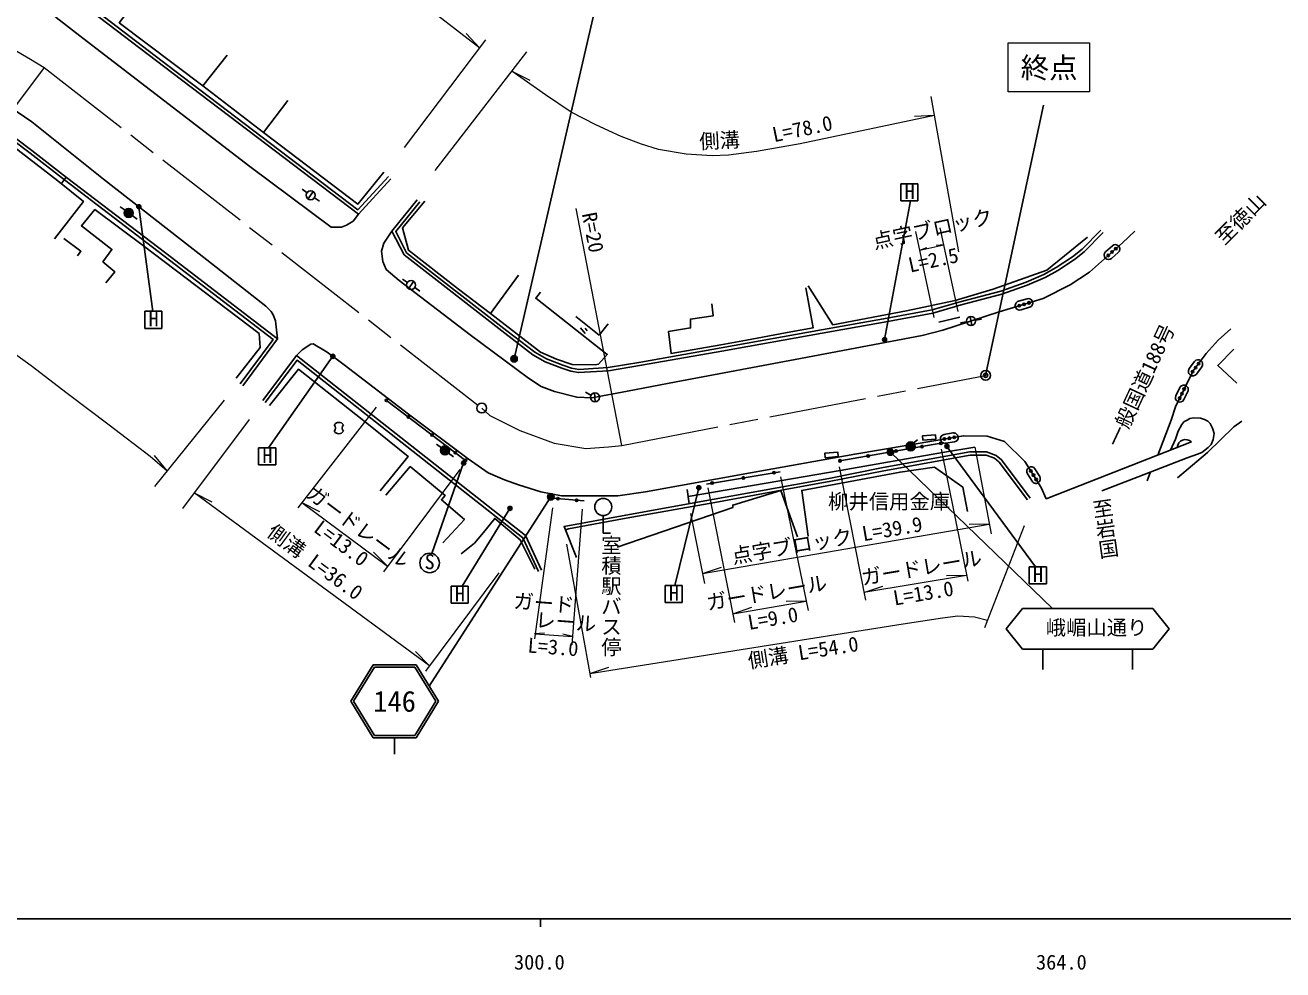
# Model space of a CAD drawing. Units: millimetres at full size, sheet at 1:1000; details may follow other scales. Extents: x -150369670 to 680000, y -185031503 to 11064623.
# Drawn here: x 304643 to 459222, y 198715 to 314765 of the extents above; entities that cross this region are included whole.
import ezdxf
from ezdxf.enums import TextEntityAlignment as Align

# ---------------------------------------------------------------- set-up
doc = ezdxf.new("R2010")
doc.units = ezdxf.units.MM
doc.header["$LTSCALE"] = 1000
doc.header["$PDMODE"] = 32
doc.header["$PDSIZE"] = 500
doc.linetypes.add('CHAIN', pattern=[18.5, 12, -1.5, 3.5, -1.5])
for name, color, linetype, lineweight in [('M-BGD', 7, 'Continuous', 25), ('M-BGD-EXST', 7, 'Continuous', 25), ('M-BMK', 2, 'CHAIN', 13), ('M-BMK-SRVR', 3, 'Continuous', 25), ('M-STR-HTXT', 7, 'Continuous', 13), ('M-STR-STRC', 7, 'Continuous', 25), ('M-TTL-BAND', 7, 'Continuous', 25)]:
    doc.layers.add(name, color=color, linetype=linetype, lineweight=lineweight)
doc.layers.add('M-BMK-HTXT', color=7, linetype='Continuous')
doc.layers.add('M-OTRS', color=6, linetype='Continuous')
doc.styles.add('@ＭＳ ゴシック', font='')
doc.styles.add('ＭＳ ゴシック', font='')
doc.styles.get('@ＭＳ ゴシック').set_extended_font_data('@MS Gothic')
doc.styles.get('ＭＳ ゴシック').set_extended_font_data('MS Gothic')

# ---------------------------------------------------------------- blocks, each defined once
blk = doc.blocks.new('DOSEI1')
at = {"layer": 'M-BGD'}
blk.add_hatch(color=256, dxfattribs=at).paths.add_polyline_path([(-550, 0, 1), (550, 0, 1)])
for p, q in [((-550, 0), (-1300, 0)), ((550, 0), (1300, 0))]:
    blk.add_line(p, q, dxfattribs=at)
blk.add_circle((0, 0), 550, dxfattribs=at)

msp = doc.modelspace()

# ---------------------------------------------------------------- hatches: boundary and pattern name
at = {"layer": 'M-BGD'}
msp.add_hatch(color=256, dxfattribs=at).paths.add_polyline_path([(412934, 263002, 0.41421), (413503, 262472, 0.41421), (414033, 263040, 1)])
at = {"layer": 'M-BGD-EXST'}
for points in [[(318409, 292597, 0.41421), (318480, 292250, 0.41421), (318826, 292321, 1)], [(410068, 276271, 0.41421), (410139, 275925, 0.41421), (410485, 275996, 1)], [(342249, 274220, 0.41421), (342320, 273873, 0.41421), (342666, 273944, 1)], [(417728, 263163, 0.41421), (417799, 262816, 0.41421), (418145, 262887, 1)], [(358328, 261117, 0.41421), (358399, 260770, 0.41421), (358745, 260841, 1)], [(387237, 258077, 0.41421), (387308, 257731, 0.41421), (387655, 257802, 1)], [(364020, 255538, 0.41421), (364091, 255192, 0.41421), (364437, 255262, 1)]]:
    msp.add_hatch(color=256, dxfattribs=at).paths.add_polyline_path(points)
at = {"layer": 'M-STR-STRC'}
for points in [[(365083, 273578, 0.41421), (364932, 274123, 0.41421), (364387, 273972, 1)], [(411331, 262127, 0.41421), (411180, 262672, 0.41421), (410635, 262521, 1)], [(369596, 256618, 0.41421), (369445, 257163, 0.41421), (368900, 257013, 1)]]:
    msp.add_hatch(color=256, dxfattribs=at).paths.add_polyline_path(points)

# ---------------------------------------------------------------- linework, layer by layer
at = {"layer": 'M-BGD'}
for p, q in [((326479, 307295), (329485, 311098)), ((333946, 301573), (336935, 305511)), ((309065, 295293), (309690, 296097)), ((339289, 294181), (338671, 294606)), ((340054, 294323), (339431, 293416)), ((340196, 293558), (340814, 293134)), ((351624, 283152), (351006, 283577)), ((352389, 283294), (351766, 282388)), ((365275, 284050), (361853, 279347)), ((352531, 282530), (353149, 282105)), ((416927, 278264), (419537, 278904)), ((420345, 278319), (419606, 278187)), ((420983, 277875), (420789, 278958)), ((421427, 278513), (422166, 278645)), ((372918, 277573), (373473, 276877)), ((373459, 277554), (373738, 277209)), ((374188, 269307), (373528, 269661)), ((374637, 269595), (374709, 268498)), ((349044, 268667), (358762, 261302)), ((404780, 261243), (417187, 263405)), ((413733, 263379), (414332, 263831)), ((388380, 258396), (397442, 259905)), ((442540, 258770), (442972, 259878)), ((369529, 256663), (373340, 256321)), ((386253, 255967), (386006, 257728)), ((375693, 254527), (375693, 252353)), ((375693, 252353), (376582, 252353))]:
    msp.add_line(p, q, dxfattribs=at)
for points in [[(304651, 328474), (306182, 322020), (311727, 317273), (322818, 308846), (345597, 291555), (349587, 295894)], [(305040, 328567), (306541, 322239), (311979, 317585), (323060, 309165), (345549, 292094), (349293, 296164)], [(306182, 322020), (306595, 319875), (307111, 318174), (307792, 316470), (308435, 315717), (311734, 313170), (332271, 297397), (342264, 289951), (343504, 289966), (344122, 290211), (344940, 290675), (345604, 291549)], [(319219, 319034), (316205, 315067), (326479, 307295), (333946, 301573), (345532, 292782), (348713, 296701)], [(256813, 304134), (274762, 305153), (277099, 304977), (279057, 304395), (282300, 303558), (283884, 303211), (285570, 302871), (288169, 302455), (291177, 302304), (293772, 302513), (295355, 302755), (296135, 302976), (297521, 303056), (300031, 302938), (300858, 302701), (301414, 302414), (305482, 299371), (309724, 296070), (321934, 286754), (335666, 276248), (331386, 270471)], [(256836, 303735), (274758, 304752), (277026, 304582), (278950, 304010), (282208, 303168), (283801, 302820), (285499, 302477), (288127, 302056), (291184, 301903), (293818, 302115), (295440, 302363), (296202, 302579), (297523, 302655), (299966, 302540), (300709, 302327), (301201, 302073), (305239, 299053), (309480, 295753), (321691, 286437), (335110, 276169), (331064, 270709)], [(302635, 304832), (305473, 302903), (314272, 295850), (326993, 285923), (334215, 280230), (334870, 279597), (335112, 279185), (335415, 278442), (335666, 276248)], [(296002, 297589), (299452, 302206), (300263, 301602), (300506, 301902), (308643, 295628), (311802, 293119), (308267, 288515)], [(352840, 293324), (349709, 289466), (351207, 286555), (363586, 276913), (367056, 274258), (368552, 273407), (370591, 272610), (371712, 272249), (372653, 272080), (376340, 272298), (380397, 272980), (390257, 274722), (402606, 276941), (410231, 278283), (416198, 279396), (419669, 280403), (424698, 281724), (427818, 282815), (430013, 283784), (431563, 284640), (433612, 285972), (434823, 286938), (437130, 289287)], [(353151, 293072), (350184, 289417), (351523, 286817), (363831, 277229), (367278, 274592), (368725, 273769), (370725, 272987), (371809, 272638), (372677, 272482), (376295, 272696), (380329, 273374), (390187, 275116), (402536, 277335), (410159, 278676), (416106, 279786), (419563, 280789), (424581, 282107), (427671, 283188), (429835, 284143), (431357, 284983), (433378, 286297), (434555, 287235), (436845, 289567)], [(353759, 293139), (351036, 289878), (351740, 287105), (357897, 282347), (361853, 279347), (367607, 274878), (367992, 274610), (369956, 273729), (371864, 273070), (374713, 273040), (375093, 273121), (376193, 274322), (367407, 281208), (367981, 281954)], [(330587, 271404), (333517, 275184), (333396, 276877), (319200, 287663), (313213, 292106), (311575, 290098), (315303, 287218), (314205, 285710), (315670, 284450), (314575, 283104)], [(349709, 289466), (348731, 288001), (348428, 286991), (348600, 285723), (349010, 284764), (350608, 283386), (359358, 276703), (366506, 271391), (368062, 270387), (369723, 269761), (372429, 269063), (374306, 268976), (378657, 269818), (384660, 270956), (399928, 273801), (414893, 276652), (417425, 277288), (424347, 279544), (429780, 281186), (433065, 282859), (435448, 284415), (439516, 288030), (441015, 289443)], [(309394, 288574), (311506, 286981), (311065, 286417)], [(400889, 282733), (403906, 277972), (412958, 279679), (418966, 280953), (423608, 282328), (430202, 284648), (435204, 288724)], [(389024, 280521), (389215, 279059), (386403, 278652), (386421, 277580), (383695, 277126), (384034, 274425), (390133, 275491), (393292, 276060), (398740, 277074), (401480, 277583), (400598, 282507)], [(372346, 278978), (375183, 276686), (376315, 278074)], [(443865, 261955), (445478, 266245), (446017, 267878), (448204, 272292), (449808, 274412), (451256, 276066), (452836, 277462)], [(337991, 274175), (338703, 274894), (339745, 275572), (340025, 275604), (341773, 274611), (343833, 273019), (351750, 266989), (359108, 261489), (361559, 259773), (363566, 258910), (365288, 258302), (368028, 257434), (370580, 256957), (373621, 256933), (377495, 256950), (380876, 257455), (393799, 259787), (406615, 262073), (419961, 264316), (422898, 264290), (425002, 263624), (427526, 261168), (429509, 257986), (430153, 256592), (447982, 263565)], [(333840, 268664), (337991, 274175), (366125, 252058), (368104, 247829)], [(334159, 268424), (338065, 273608), (365803, 251802), (367741, 247659)], [(453195, 274945), (451224, 272949), (453557, 270779)], [(334678, 268039), (338233, 272497), (347063, 265548), (351726, 261765), (348290, 257571)], [(445419, 262563), (446022, 263901), (446355, 264895), (446800, 265715), (447043, 266025), (447450, 266241), (447789, 266429), (448229, 266526), (449083, 266475), (449599, 266317), (450019, 266120), (450291, 265814), (450586, 265271), (450766, 264588), (450648, 263850), (450406, 263264), (450028, 262887), (449252, 262285), (448720, 262051), (447444, 261610), (441445, 259287), (436955, 257571)], [(446268, 259138), (449971, 262269), (453184, 265405), (454192, 266102)], [(386130, 256848), (397399, 258801), (404824, 260060), (417377, 262265), (421377, 262910)], [(372421, 249365), (370880, 253179), (378454, 254578), (389328, 256515), (399101, 258313), (403404, 259091), (410118, 260428), (420771, 262354), (422815, 262342), (423991, 261919), (424644, 261367), (428167, 256678)], [(371040, 252785), (371435, 252874), (378526, 254185), (389399, 256121), (399173, 257919), (403479, 258698), (410193, 260035), (420806, 261954), (422744, 261943), (423788, 261567), (424351, 261090), (427847, 256438)], [(348971, 257023), (351977, 260543), (356263, 257003), (355813, 256470), (358622, 254035), (355989, 251154)], [(400898, 251984), (400088, 257605), (412185, 259863), (416411, 260485), (419875, 258017), (420463, 255024)], [(399550, 251890), (397510, 257613), (391617, 255811), (391636, 255525), (377391, 250655)], [(358225, 249814), (359852, 251122), (360995, 252420), (362363, 254166), (365476, 251541), (367296, 247952)]]:
    msp.add_lwpolyline(points, dxfattribs=at)
for points in [[(414975, 263766), (416568, 263908), (416520, 264456), (414926, 264314)], [(402968, 261622), (404561, 261763), (404513, 262311), (402919, 262169)]]:
    msp.add_lwpolyline(points, close=True, dxfattribs=at)
for centre, radius in [((339742, 293870), 550), ((352077, 282841), 550), ((420886, 278416), 550), ((374673, 269047), 550), ((349044, 268667), 150), ((351742, 266622), 150), ((354654, 264416), 150), ((413484, 263021), 550), ((414867, 263001), 150), ((417187, 263405), 150), ((357520, 262243), 150), ((358762, 261302), 150), ((404780, 261243), 150), ((408258, 261849), 150), ((411688, 262447), 150), ((396679, 259777), 150), ((389080, 258513), 150), ((392911, 259150), 150), ((370121, 256610), 150), ((375693, 255577), 1050), ((372426, 256403), 150)]:
    msp.add_circle(centre, radius, dxfattribs=at)
for centre, radius, start, end in [((343205, 265273), 700, 35.19359, 143.79645), ((342205, 265273), 600, 316.46443, 43.53557), ((343205, 265273), 700, 216.20355, 324.80641), ((344205, 265273), 588, 136.68896, 223.31104), ((447261, 262849), 1016, 44.82456, 177.89561)]:
    msp.add_arc(centre, radius, start, end, dxfattribs=at)
at = {"layer": 'M-BGD-EXST'}
for p, q in [((422695, 271736), (429787, 304941)), ((414380, 295278), (412280, 295278)), ((412280, 295278), (412280, 293178)), ((414380, 293178), (414380, 295278)), ((318618, 292459), (320320, 279598)), ((410277, 276133), (413463, 293168)), ((412280, 293178), (414380, 293178)), ((321444, 279620), (319344, 279620)), ((319344, 279620), (319344, 277520)), ((321444, 277520), (321444, 279620)), ((319344, 277520), (321444, 277520)), ((342457, 274082), (334537, 262827)), ((335438, 262840), (333338, 262840)), ((333338, 262840), (333338, 260740)), ((335438, 260740), (335438, 262840)), ((417937, 263025), (428840, 248219)), ((333338, 260740), (335438, 260740)), ((358537, 260979), (354609, 249869)), ((387446, 257939), (384511, 245930)), ((364229, 255400), (358343, 245840)), ((430154, 248230), (428054, 248230)), ((428054, 248230), (428054, 246130)), ((430154, 246130), (430154, 248230)), ((359093, 245850), (356993, 245850)), ((356993, 245850), (356993, 243750)), ((359093, 243750), (359093, 245850)), ((385402, 245936), (383302, 245936)), ((383302, 245936), (383302, 243836)), ((385402, 243836), (385402, 245936)), ((428054, 246130), (430154, 246130)), ((356993, 243750), (359093, 243750)), ((383302, 243836), (385402, 243836))]:
    msp.add_line(p, q, dxfattribs=at)
for centre, radius in [((318618, 292459), 250), ((410277, 276133), 250), ((342457, 274082), 250), ((417937, 263025), 250), ((358537, 260979), 250), ((387446, 257939), 250), ((364229, 255400), 250), ((354359, 248694), 1200)]:
    msp.add_circle(centre, radius, dxfattribs=at)
at = {"layer": 'M-BMK'}
msp.add_lwpolyline([(76599, 303041), (176199, 308371), (275853, 313242), (292663, 313923), (296648, 313776), (299895, 313038), (303142, 311857), (305283, 310602), (306980, 309569), (360766, 267721), (361749, 266832), (365439, 264986), (369683, 263418), (373558, 262772), (376325, 262957), (377986, 263141), (422695, 271736)], dxfattribs=at)
at = {"layer": 'M-BMK-SRVR'}
for centre in [(422695, 271736), (422695, 271736), (360766, 267721)]:
    msp.add_circle(centre, 600, dxfattribs=at)
at = {"layer": 'M-OTRS'}
msp.add_point((422695, 271736), dxfattribs=at)
msp.add_point((422695, 271736), dxfattribs=at)
at = {"layer": 'M-STR-HTXT'}
for p, q in [((360517, 311944), (320719, 342715)), ((351274, 299746), (361282, 312953)), ((360517, 311944), (358844, 313740)), ((425447, 312575), (435447, 312575)), ((425447, 306575), (425447, 312575)), ((435447, 312575), (435447, 306575)), ((355019, 296895), (366300, 311493)), ((306980, 309569), (293378, 291465)), ((364456, 309107), (366658, 308022)), ((435447, 306575), (425447, 306575)), ((419389, 286915), (415990, 306017)), ((416409, 303661), (413957, 303538)), ((377986, 263141), (372359, 292231)), ((416373, 278858), (414122, 289401)), ((419319, 279573), (417085, 289849)), ((414605, 287139), (417536, 287776)), ((417536, 287776), (416631, 287718)), ((414605, 287138), (415455, 287455)), ((329095, 268717), (320541, 258085)), ((347802, 267822), (338140, 255476)), ((332191, 266327), (323985, 255403)), ((421377, 262910), (423360, 252268)), ((322092, 260013), (320535, 261911)), ((417247, 262670), (420486, 246472)), ((358065, 260199), (348683, 247618)), ((404675, 260504), (407928, 244121)), ((397470, 259262), (400881, 242873)), ((354331, 236073), (325426, 257322)), ((325426, 257322), (327604, 256188)), ((388563, 257945), (391842, 241384)), ((338655, 256135), (349181, 248286)), ((338655, 256135), (340833, 255002)), ((369476, 255476), (367255, 239372)), ((373100, 255292), (371841, 238624)), ((386418, 254773), (388152, 246158)), ((387904, 247394), (423136, 253466)), ((423136, 253466), (420682, 253424)), ((427427, 253275), (422564, 240717)), ((371172, 250998), (374145, 234630)), ((349181, 248286), (347460, 250037)), ((362842, 247496), (353838, 235412)), ((387904, 247394), (390225, 248192)), ((420345, 247175), (407741, 245062)), ((407741, 245062), (410062, 245861)), ((420345, 247175), (417891, 247133)), ((391630, 242453), (400648, 243992)), ((391630, 242453), (393952, 243251)), ((400648, 243992), (398193, 243950)), ((367264, 240014), (368488, 240108)), ((367343, 240008), (371920, 239662)), ((371920, 239662), (370724, 239939)), ((354331, 236073), (352602, 237816)), ((374054, 235135), (376389, 235893))]:
    msp.add_line(p, q, dxfattribs=at)
for points in [[(416409, 303661), (399905, 300195), (394537, 299249), (391102, 298810), (389082, 298712), (385871, 298915), (382475, 299502), (380392, 300133), (377883, 301072), (374775, 302515), (371741, 304075), (368582, 306209), (364456, 309107)], [(257837, 287616), (264508, 287313), (268544, 286852), (272406, 286308), (275501, 285796), (279100, 285063), (282288, 284203), (286593, 282939), (289327, 281984), (292255, 280803), (295866, 278963), (299637, 276927), (302589, 274981), (305382, 272946), (309801, 269565), (314976, 265673), (320020, 261823), (322092, 260013)], [(374054, 235135), (393416, 238197), (412574, 241234), (417394, 241976), (419281, 242214), (421313, 242083), (422929, 241659)]]:
    msp.add_lwpolyline(points, dxfattribs=at)
at = {"layer": 'M-STR-STRC'}
for p, q in [((364735, 273775), (379074, 335787)), ((437445, 286933), (438268, 287664)), ((438998, 286842), (438176, 286111)), ((426729, 280845), (427782, 281163)), ((428101, 280110), (427048, 279792)), ((447719, 272572), (448383, 273450)), ((449260, 272786), (448597, 271909)), ((446076, 269249), (446564, 270234)), ((447550, 269746), (447061, 268760)), ((417592, 264482), (418677, 264664)), ((418859, 263579), (417774, 263397)), ((410983, 262324), (430907, 243098)), ((428755, 260247), (429337, 259313)), ((428404, 258731), (427822, 259665)), ((369248, 256815), (354283, 233567)), ((443232, 243103), (427232, 243103)), ((443232, 238103), (427232, 238103)), ((429732, 238103), (429732, 235603)), ((440732, 238103), (440732, 235603)), ((347417, 236203), (344653, 231703)), ((347584, 235903), (345005, 231703)), ((347417, 236203), (352689, 236203)), ((347584, 235903), (352521, 235903)), ((355101, 231703), (352521, 235903)), ((355453, 231703), (352689, 236203)), ((344653, 231703), (347417, 227203)), ((345005, 231703), (347584, 227503)), ((352521, 227503), (355101, 231703)), ((352689, 227203), (355453, 231703)), ((347584, 227503), (352521, 227503)), ((347417, 227203), (352689, 227203)), ((350053, 227203), (350053, 225203))]:
    msp.add_line(p, q, dxfattribs=at)
for points in [[(427232, 243103), (425232, 240603), (427232, 238103)], [(443232, 243103), (445232, 240603), (443232, 238103)]]:
    msp.add_lwpolyline(points, dxfattribs=at)
for centre, radius in [((437765, 286474), 150), ((438229, 286886), 150), ((438692, 287298), 150), ((426827, 280294), 150), ((427421, 280473), 150), ((428014, 280653), 150), ((364735, 273775), 400), ((448123, 272185), 150), ((448497, 272679), 150), ((448871, 273173), 150), ((446545, 268943), 150), ((446820, 269498), 150), ((447095, 270054), 150), ((417619, 263923), 150), ((418230, 264025), 150), ((418842, 264128), 150), ((410983, 262324), 400), ((428248, 260008), 150), ((428577, 259482), 150), ((428905, 258956), 150), ((369248, 256815), 400)]:
    msp.add_circle(centre, radius, dxfattribs=at)
for centre, start, end in [((438633, 287253), 41.61918, 131.61918), ((438633, 287253), 311.61918, 41.61918), ((437811, 286522), 131.61918, 221.61918), ((437811, 286522), 221.61918, 311.61918), ((426889, 280319), 106.82005, 196.82005), ((426889, 280319), 196.82005, 286.82005), ((427942, 280637), 16.82005, 106.82005), ((427942, 280637), 286.82005, 16.82005), ((448822, 273118), 52.89691, 142.89691), ((448158, 272240), 142.89691, 232.89691), ((448822, 273118), 322.89691, 52.89691), ((447057, 269990), 63.63838, 153.63838), ((448158, 272240), 232.89691, 322.89691), ((446568, 269004), 153.63838, 243.63838), ((447057, 269990), 333.63838, 63.63838), ((446568, 269004), 243.63838, 333.63838), ((417683, 263939), 99.5391, 189.5391), ((418768, 264122), 9.5391, 99.5391), ((417683, 263939), 189.5391, 279.5391), ((418768, 264122), 279.5391, 9.5391), ((428288, 259956), 121.94169, 211.94169), ((428288, 259956), 31.94169, 121.94169), ((428870, 259022), 211.94169, 301.94169), ((428870, 259022), 301.94169, 31.94169)]:
    msp.add_arc(centre, 550, start, end, dxfattribs=at)
at = {"layer": 'M-TTL-BAND'}
for p, q in [((40000, 205000), (579000, 205000)), ((368000, 205000), (368000, 204000))]:
    msp.add_line(p, q, dxfattribs=at)

# ---------------------------------------------------------------- block references
at = {"rotation": 323.72012}
for p in [(317370, 291693), (356243, 262525)]:
    msp.add_blockref('DOSEI1', p, dxfattribs=at)

# ---------------------------------------------------------------- texts
at = {"layer": 'M-BGD-EXST', "style": 'ＭＳ ゴシック'}
for p in [(412733, 292870), (319797, 277212), (333791, 260432), (428506, 245822), (357446, 243442), (383754, 243528)]:
    msp.add_text('H', height=1833, dxfattribs=at).set_placement(p, align=Align.BOTTOM_LEFT)
msp.add_text('S', height=1833, rotation=358.508, dxfattribs=at).set_placement((353704, 247401), align=Align.BOTTOM_LEFT)
at = {"layer": 'M-BMK-HTXT'}
for s, rotation, style, p in [('至徳山', 45, 'ＭＳ ゴシック', (452410, 287272)), ('一般国道188号', 65, 'ＭＳ ゴシック', (439624, 262544)), ('至岩国', 278, '@ＭＳ ゴシック', (435449, 256446)), ('室積駅バス停', 270, '@ＭＳ ゴシック', (375200, 252143))]:
    msp.add_text(s, height=1833, rotation=rotation, dxfattribs=dict(at, style=style)).set_placement(p, align=Align.BOTTOM_LEFT)
at = {"layer": 'M-BMK-HTXT', "style": 'ＭＳ ゴシック'}
msp.add_text('柳井信用金庫', height=1833, dxfattribs=at).set_placement((403328, 254789), align=Align.BOTTOM_LEFT)
at = {"layer": 'M-STR-HTXT', "style": 'ＭＳ ゴシック'}
msp.add_text('終点', height=2566, dxfattribs=at).set_placement((430503, 309539), align=Align.MIDDLE_CENTER)
for s, rotation, p in [('L=78.0', 11.861, (396804, 299841)), ('側溝', 2.983, (387569, 299006)), ('R=20', 280.948, (372517, 291479)), ('点字ブロック', 12.263, (409155, 286719)), ('L=2.5', 12.263, (413531, 283827)), ('ガードレール', 323.287, (338707, 256467)), ('L=13.0', 323.287, (339643, 252184)), ('点字ブロック L=39.9', 9.778, (391757, 248058)), ('側溝 L=36.0', 323.678, (333884, 251716)), ('ガードレール', 9.688, (407656, 245423)), ('ガードレール', 9.688, (388637, 242358)), ('L=13.0', 9.688, (411595, 242918)), ('ガード', 355.682, (364555, 242608)), ('L=9.0', 9.688, (393716, 239931)), ('レール', 355.682, (367246, 240295)), ('側溝 L=54.0', 9.007, (393715, 235214)), ('L=3.0', 355.682, (366316, 237151))]:
    msp.add_text(s, height=1833, rotation=rotation, dxfattribs=at).set_placement(p, align=Align.BOTTOM_LEFT)
at = {"layer": 'M-STR-STRC', "style": 'ＭＳ ゴシック'}
for s, height, p in [('峨嵋山通り', 1833, (436329, 240763)), ('146', 2566, (350053, 231703))]:
    msp.add_text(s, height=height, dxfattribs=at).set_placement(p, align=Align.MIDDLE_CENTER)
at = {"layer": 'M-TTL-BAND', "style": 'ＭＳ ゴシック'}
for s, p in [('300.0', (367844, 198195)), ('364.0', (432000, 198195))]:
    msp.add_text(s, height=1833, dxfattribs=at).set_placement(p, align=Align.BOTTOM_CENTER)

doc.saveas('drawing.dxf')
